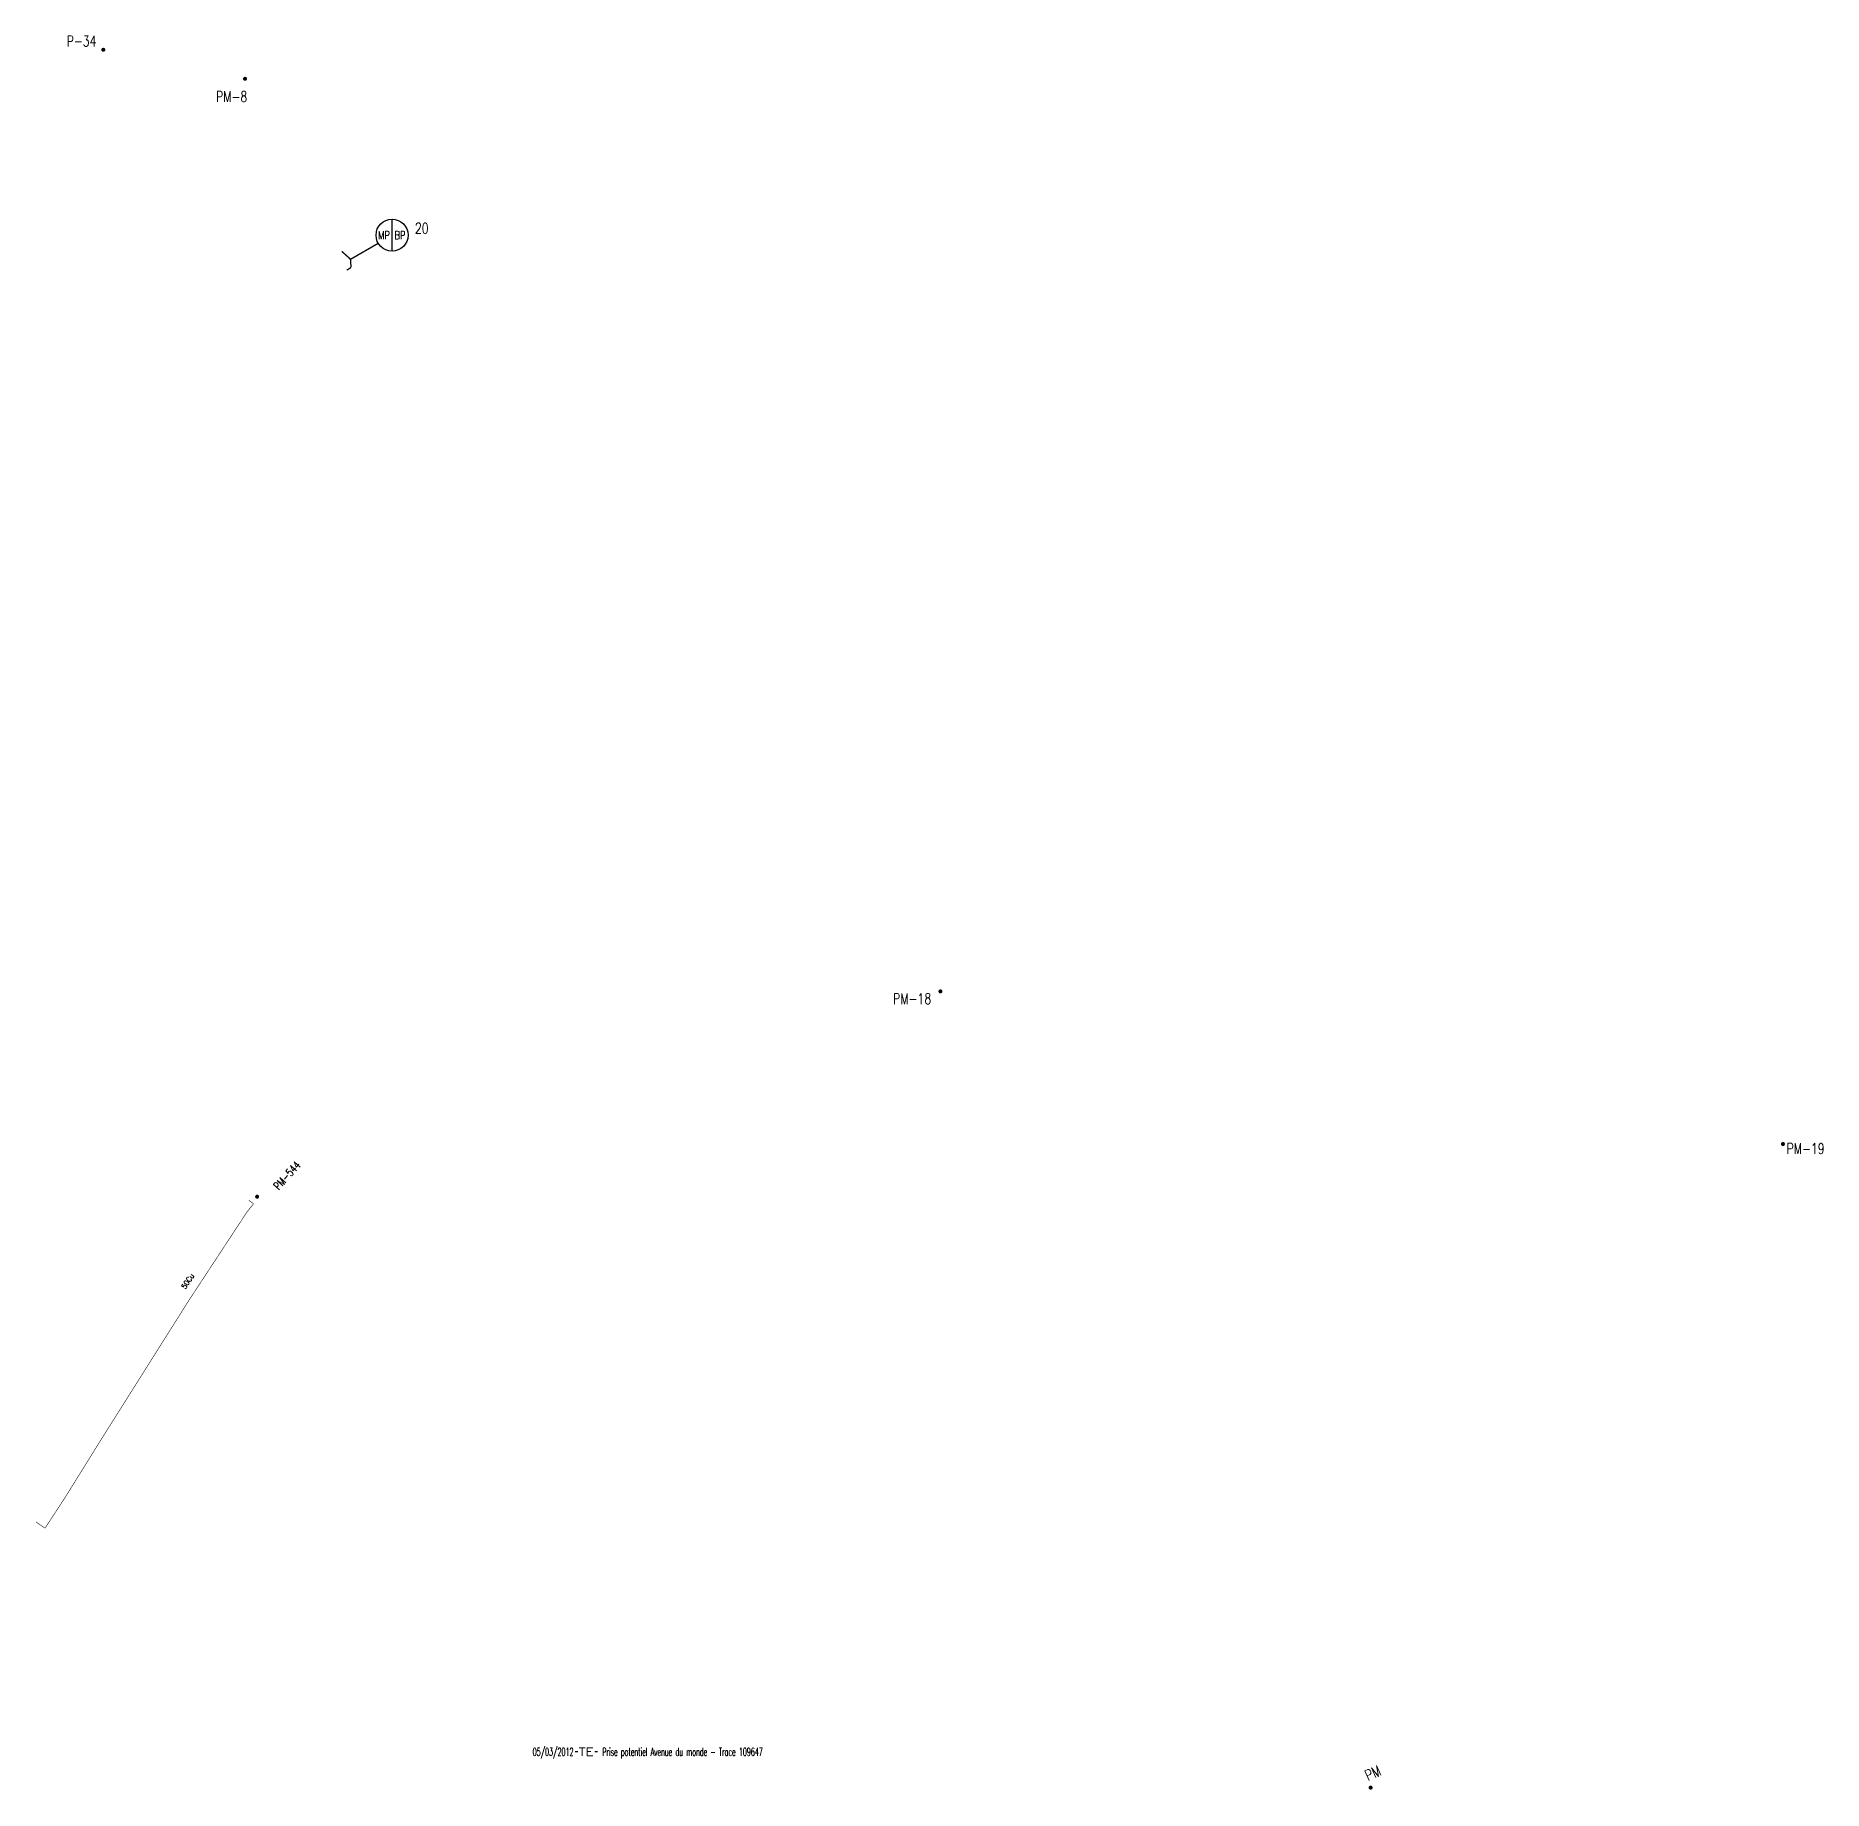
# Model space of a CAD drawing. Header units: millimetres. Extents: x 146012 to 146744, y 142038 to 142832.
# Drawn here: x 146409.2 to 146744.4, y 142502.8 to 142831.8 of the extents above; entities that cross this region are included whole.
import ezdxf
from ezdxf.enums import TextEntityAlignment as Align

# ---------------------------------------------------------------- set-up
doc = ezdxf.new("R2010")
doc.units = ezdxf.units.MM
doc.layers.get('0').update_dxf_attribs({"linetype": 'CONTINUOUS'})
for name, color, linetype in [('P_100', 32, 'CONTINUOUS'), ('P_300', 7, 'CONTINUOUS'), ('P_330', 7, 'CONTINUOUS'), ('P_910', 7, 'CONTINUOUS')]:
    doc.layers.add(name, color=color, linetype=linetype)
doc.styles.add('G_ROMANS', font='ROMANS.SHX', dxfattribs={"width": 0.75})
doc.styles.get("Standard").update_dxf_attribs({"font": 'romans.shx', "width": 0.85})
doc.linetypes.add('P_IMP', pattern='A,5,-0.3,["||",Standard,S=1,R=0,X=0.35,Y=-0.5],-1.75', length=7.05)

# ---------------------------------------------------------------- blocks, each defined once
blk = doc.blocks.new('P_330_01')
at = {"color": 0, "linetype": 'Continuous'}
for p, q in [((7.79, 1.5), (7.79, 7.5)), ((0, 0), (5.2, 3))]:
    blk.add_line(p, q, dxfattribs=at)
blk.add_circle((7.79, 4.5), 3, dxfattribs=at)
at = {"color": 0, "linetype": 'Continuous', "style": 'G_ROMANS', "width": 0.75}
for s, p in [('MP', (6.29, 4.5)), ('BP', (9.29, 4.5))]:
    blk.add_text(s, height=1.5, dxfattribs=at).set_placement(p, align=Align.MIDDLE)
at = {"color": 0, "linetype": 'Continuous', "width": 0.75}
blk.add_attdef('NUM', text='', height=2, dxfattribs=at).set_placement((13.37, 5.8), align=Align.MIDDLE)
at = {"color": 0, "linetype": 'Continuous', "width": 0.75, "flags": 3}
for tag, p in [('DEF_LEG', (0, -10)), ('DEF_COUP', (0, -12.5)), ('DEF_TYPE', (0, -15))]:
    blk.add_attdef(tag, text='', height=1.2, dxfattribs=at).set_placement(p, align=Align.MIDDLE)
blk = doc.blocks.new('P_300_01')
at = {"color": 0, "linetype": 'Continuous', "const_width": 0.375}
blk.add_lwpolyline([(-0.19, 0, 1), (0.19, 0, 1)], format="xyb", close=True, dxfattribs=at)
at = {"color": 0, "linetype": 'Continuous', "width": 0.75}
blk.add_attdef('NUM', text='', height=2, dxfattribs=at).set_placement((2.44, 2.17), align=Align.MIDDLE)
at = {"color": 0, "linetype": 'Continuous', "width": 0.75, "flags": 3}
for tag, p in [('DEF_LEG', (0, -5)), ('DEF_COUP', (0, -7.5)), ('DEF_TYPE', (0, -10))]:
    blk.add_attdef(tag, text='', height=1.2, dxfattribs=at).set_placement(p, align=Align.MIDDLE)
blk = doc.blocks.new('P_300_02')
at = {"color": 0, "linetype": 'Continuous', "const_width": 0.375}
blk.add_lwpolyline([(-0.19, 0, 1), (0.19, 0, 1)], format="xyb", close=True, dxfattribs=at)
at = {"color": 0, "linetype": 'Continuous', "width": 0.75}
blk.add_attdef('NUM', text='', height=2, dxfattribs=at).set_placement((2.44, 2.17), align=Align.MIDDLE)
at = {"color": 0, "linetype": 'Continuous', "width": 0.75, "flags": 3}
for tag, p in [('DEF_LEG', (0, -5)), ('DEF_COUP', (0, -7.5)), ('DEF_TYPE', (0, -10))]:
    blk.add_attdef(tag, text='', height=1.2, dxfattribs=at).set_placement(p, align=Align.MIDDLE)
blk = doc.blocks.new('GIS_MODF')
at = {"color": 0, "linetype": 'Continuous', "flags": 128}
for points in [[(-2.18, -0.01), (-1.68, -0.01)], [(1.52, -0.01), (2.02, -0.01)]]:
    blk.add_lwpolyline(points, dxfattribs=at)
at = {"color": 0, "linetype": 'Continuous', "width": 0.5}
blk.add_attdef('DATE', text='', height=1.5, dxfattribs=at).set_placement((-2.5, -0.8), align=Align.RIGHT)
at = {"color": 0, "linetype": 'Continuous', "width": 1.771291}
blk.add_attdef('USER', text='', height=1.5, dxfattribs=at).set_placement((-1.51, -0.8), (1.28, -0.8), align=Align.FIT)
at = {"color": 0, "linetype": 'Continuous', "width": 0.5}
blk.add_attdef('DESC', (2.29, -0.8), '', height=1.5, dxfattribs=at)

msp = doc.modelspace()

# ---------------------------------------------------------------- linework, layer by layer
at = {"layer": 'P_100', "linetype": 'P_IMP', "const_width": 0.25, "flags": 128}
msp.add_lwpolyline([(146467.53, 142787.83), (146468.08, 142788.16, 0.286046), (146468.33, 142788.62), (146468.25, 142789.7, 0.194375), (146468.08, 142790.03), (146466.61, 142791.36)], format="xyb", dxfattribs=at)
at = {"layer": 'P_100', "linetype": 'P_IMP', "ltscale": 0.5, "const_width": 0.1}
msp.add_lwpolyline([(146409.28, 142553.14), (146409.28, 142553.14), (146410.97, 142551.97), (146414.8, 142557.84), (146421.36, 142568.39), (146431.43, 142584.37), (146438.08, 142594.9), (146448.83, 142611.25), (146450.05, 142612.78), (146450.05, 142612.78), (146449.18, 142613.48)], dxfattribs=at)

# ---------------------------------------------------------------- block references
at = {"layer": 'P_300'}
ref = msp.add_blockref('P_300_02', (146421.9, 142829.15), dxfattribs=at)
ref.add_attrib('NUM', 'P-34', dxfattribs={"layer": '0', "color": 0, "linetype": 'Continuous', "height": 2, "width": 0.75}).set_placement((146417.82, 142830.78), align=Align.MIDDLE)
ref = msp.add_blockref('P_300_01', (146448.47, 142823.71), dxfattribs=at)
ref.add_attrib('NUM', 'PM-8', dxfattribs={"layer": '0', "color": 0, "linetype": 'Continuous', "height": 2, "width": 0.75}).set_placement((146445.96, 142820.37), align=Align.MIDDLE)
ref = msp.add_blockref('P_300_01', (146578.85, 142652.61), dxfattribs=at)
ref.add_attrib('NUM', 'PM-18', dxfattribs={"layer": '0', "color": 0, "linetype": 'Continuous', "height": 2, "width": 0.75}).set_placement((146573.55, 142651.25), align=Align.MIDDLE)
ref = msp.add_blockref('P_300_01', (146736.83, 142624), dxfattribs=at)
ref.add_attrib('NUM', 'PM-19', dxfattribs={"layer": '0', "color": 0, "linetype": 'Continuous', "height": 2, "width": 0.75}).set_placement((146741.07, 142623.13), align=Align.MIDDLE)
ref = msp.add_blockref('P_300_01', (146450.74, 142614.12), dxfattribs=at)
ref.add_attrib('NUM', 'PM-544', dxfattribs={"layer": '0', "color": 0, "linetype": 'Continuous', "height": 1.5, "rotation": 47.9936, "width": 0.75}).set_placement((146456.33, 142618.09), align=Align.MIDDLE)
ref = msp.add_blockref('P_300_01', (146659.51, 142503.34), dxfattribs=dict(at, rotation=24.02021833280279))
ref.add_attrib('NUM', 'PM', dxfattribs={"layer": '0', "color": 0, "linetype": 'Continuous', "height": 2, "rotation": 24.0202, "width": 0.75}).set_placement((146659.95, 142506.08), align=Align.MIDDLE)
at = {"layer": 'P_330'}
msp.add_blockref('P_330_01', (146468.24, 142789.9), dxfattribs=at).add_auto_attribs({'NUM': '20'})
at = {"layer": 'P_910', "color": 7, "linetype": 'Continuous'}
ref = msp.add_blockref('GIS_MODF', (146512.56, 142510.09), dxfattribs=at)
ref.add_attrib('DATE', '05/03/2012', dxfattribs={"layer": '0', "color": 0, "linetype": 'Continuous', "height": 1.5, "width": 0.5}).set_placement((146510.05, 142509.29), align=Align.RIGHT)
ref.add_attrib('USER', 'TE', dxfattribs={"layer": '0', "color": 0, "linetype": 'Continuous', "height": 1.5, "width": 1.180861}).set_placement((146511.05, 142509.29), (146513.83, 142509.29), align=Align.FIT)
ref.add_attrib('DESC', ' Prise potentiel Avenue du monde - Trace 109647', (146514.84, 142509.29), dxfattribs={"layer": '0', "color": 0, "linetype": 'Continuous', "height": 1.5, "width": 0.5})

# ---------------------------------------------------------------- texts
at = {"layer": 'P_100', "linetype": 'Continuous', "width": 0.85}
msp.add_text('50Cu', height=1, rotation=56.6501, dxfattribs=at).set_placement((146437.3, 142596.72))

doc.saveas('drawing.dxf')
